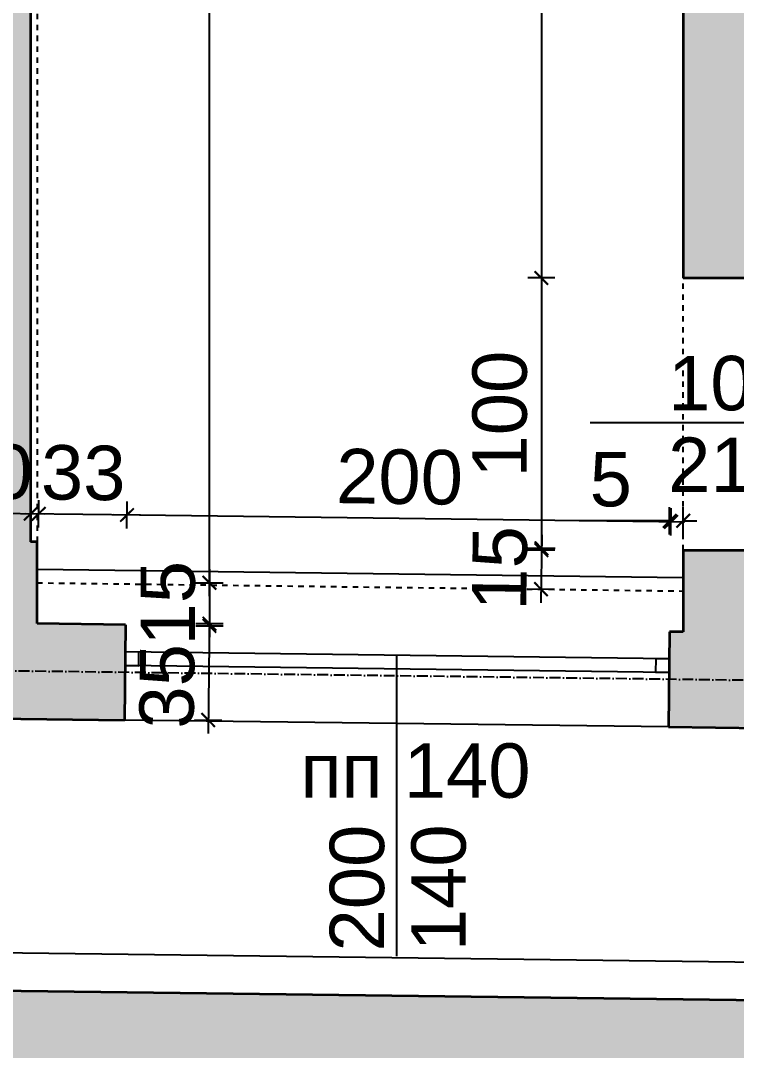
# Model space of a CAD drawing. Header units: inches. Extents: x -72385 to 39588, y -6525 to 66685.
# Drawn here: x -50773.4 to -50510.3, y 29150.8 to 29529.2 of the extents above; entities that cross this region are included whole.
import ezdxf

# ---------------------------------------------------------------- set-up
doc = ezdxf.new("R2010")
doc.units = ezdxf.units.IN
doc.header["$MEASUREMENT"] = 0
doc.linetypes.add('DashDot', pattern=[0.6, 0.4, -0.1, 0, -0.1])
doc.linetypes.add('Hidden', pattern=[0.4, 0.2, -0.2])
for name, color, linetype, lineweight in [('Изгледни линии', 253, 'Continuous', 25), ('Надписи врати', 252, 'Continuous', 25), ('Надписи коти външни', 252, 'Continuous', 25), ('Надписи коти вътрешни', 252, 'Continuous', 25), ('Надписи прозорци', 252, 'Continuous', 25), ('Оси', 252, 'DashDot', 25), ('Прозорци', 251, 'Continuous', 25), ('Пунктир', 253, 'Hidden', 25), ('Разрезни линии', 7, 'Continuous', 35), ('Щрих стени', 254, 'Continuous', 25)]:
    doc.layers.add(name, color=color, linetype=linetype, lineweight=lineweight)
doc.styles.add('Arial Regular', font='arial.ttf')
doc.styles.get("Standard").update_dxf_attribs({"font": 'arial.ttf'})
doc.dimstyles.new('Annotative', dxfattribs={"dimscale": 0, "dimtxt": 20, "dimasz": 5, "dimexe": 5, "dimexo": 5, "dimgap": 5, "dimtad": 1, "dimdec": 0, "dimzin": 0, "dimdsep": 46, "dimtxsty": 'Standard', "dimblk": 'ARCHTICK', "dimcen": 5, "dimdle": 5, "dimadec": 0, "dimazin": 0, "dimtfac": 1, "dimtdec": 0, "dimtofl": 0, "dimtmove": 0, "dimatfit": 3, "dimldrblk": 'ARCHTICK', "dimfxl": 5, "dimfxlon": 1, "dimtolj": 1, "dimtzin": 0, "dimarcsym": 1})

# ---------------------------------------------------------------- blocks, each defined once
blk = doc.blocks.new('_ArchTick')
at = {"color": 0, "linetype": 'ByBlock', "const_width": 0.15}
blk.add_lwpolyline([(-0.5, -0.5), (0.5, 0.5)], dxfattribs=at)
blk = doc.blocks.new('*D8121')
at = {"layer": 'Defpoints', "color": 0, "ltscale": 50, "transparency": 16777216}
for p in [(-50529.84, 29794.24), (-50582.01, 29434.6), (-50529.84, 29434.6)]:
    blk.add_point(p, dxfattribs=at)
at = {"layer": 'Надписи коти вътрешни', "color": 0, "lineweight": -2, "ltscale": 50, "transparency": 16777216}
for p, q in [((-50582.01, 29799.24), (-50582.01, 29429.6)), ((-50577.01, 29794.24), (-50587.01, 29794.24)), ((-50577.01, 29434.6), (-50587.01, 29434.6))]:
    blk.add_line(p, q, dxfattribs=at)
at = {"layer": 'Надписи коти вътрешни', "color": 0, "lineweight": -2, "ltscale": 50, "transparency": 16777216, "xscale": 5, "yscale": 5, "zscale": 5}
for p, rotation in [((-50582.01, 29794.24), 90), ((-50582.01, 29434.6), 270)]:
    blk.add_blockref('_ArchTick', p, dxfattribs=dict(at, rotation=rotation))
at = {"layer": 'Надписи коти вътрешни', "color": 0, "ltscale": 50, "transparency": 16777216, "insert": (-50597.23, 29569.66), "char_height": 20, "attachment_point": 5, "rotation": 90}
blk.add_mtext('\\A1;360', dxfattribs=at)
blk = doc.blocks.new('*D4035')
at = {"layer": 'Defpoints', "color": 0, "ltscale": 50, "transparency": 16777216}
for p in [(-50529.84, 29434.6), (-50582.01, 29334.59), (-50529.84, 29334.59)]:
    blk.add_point(p, dxfattribs=at)
at = {"layer": 'Надписи коти вътрешни', "color": 0, "lineweight": -2, "ltscale": 50, "transparency": 16777216}
for p, q in [((-50582.01, 29439.6), (-50582.01, 29329.59)), ((-50577.01, 29434.6), (-50587.01, 29434.6)), ((-50577.01, 29334.59), (-50587.01, 29334.59))]:
    blk.add_line(p, q, dxfattribs=at)
at = {"layer": 'Надписи коти вътрешни', "color": 0, "lineweight": -2, "ltscale": 50, "transparency": 16777216, "xscale": 5, "yscale": 5, "zscale": 5}
for p, rotation in [((-50582.01, 29434.6), 90), ((-50582.01, 29334.59), 270)]:
    blk.add_blockref('_ArchTick', p, dxfattribs=dict(at, rotation=rotation))
at = {"layer": 'Надписи коти вътрешни', "color": 0, "ltscale": 50, "transparency": 16777216, "insert": (-50597.22, 29384.59), "char_height": 20, "attachment_point": 5, "rotation": 90}
blk.add_mtext('\\A1;100', dxfattribs=at)
blk = doc.blocks.new('*D4036')
at = {"layer": 'Defpoints', "color": 0, "ltscale": 50, "transparency": 16777216}
for p in [(-50529.84, 29334.59), (-50582.13, 29320.25), (-50530.03, 29319.59)]:
    blk.add_point(p, dxfattribs=at)
at = {"layer": 'Надписи коти вътрешни', "color": 0, "lineweight": -2, "ltscale": 50, "transparency": 16777216}
for p, q in [((-50581.87, 29340.25), (-50582.19, 29315.25)), ((-50576.94, 29335.19), (-50586.94, 29335.32)), ((-50577.13, 29320.19), (-50587.13, 29320.32))]:
    blk.add_line(p, q, dxfattribs=at)
at = {"layer": 'Надписи коти вътрешни', "color": 0, "lineweight": -2, "ltscale": 50, "transparency": 16777216, "xscale": 5, "yscale": 5, "zscale": 5}
for p, rotation in [((-50581.94, 29335.25), 89.27062865254571), ((-50582.13, 29320.25), 269.2706286525457)]:
    blk.add_blockref('_ArchTick', p, dxfattribs=dict(at, rotation=rotation))
at = {"layer": 'Надписи коти вътрешни', "color": 0, "ltscale": 50, "transparency": 16777216, "insert": (-50597.24, 29327.95), "char_height": 20, "attachment_point": 5, "rotation": 89.2706}
blk.add_mtext('\\A1;15', dxfattribs=at)
blk = doc.blocks.new('*D8120')
at = {"layer": 'Defpoints', "color": 0, "ltscale": 50, "transparency": 16777216}
for p in [(-50769.84, 29907.69), (-50704.01, 29907.69), (-50769.84, 29322.64)]:
    blk.add_point(p, dxfattribs=at)
at = {"layer": 'Надписи коти вътрешни', "color": 0, "lineweight": -2, "ltscale": 50, "transparency": 16777216}
for p, q in [((-50704.01, 29317.64), (-50704.01, 29912.69)), ((-50709.01, 29907.69), (-50699.01, 29907.69)), ((-50709.01, 29322.64), (-50699.01, 29322.64))]:
    blk.add_line(p, q, dxfattribs=at)
at = {"layer": 'Надписи коти вътрешни', "color": 0, "lineweight": -2, "ltscale": 50, "transparency": 16777216, "xscale": 5, "yscale": 5, "zscale": 5}
for p, rotation in [((-50704.01, 29907.69), 90), ((-50704.01, 29322.64), 270)]:
    blk.add_blockref('_ArchTick', p, dxfattribs=dict(at, rotation=rotation))
at = {"layer": 'Надписи коти вътрешни', "color": 0, "ltscale": 50, "transparency": 16777216, "insert": (-50719.22, 29563.77), "char_height": 20, "attachment_point": 5, "rotation": 90}
blk.add_mtext('\\A1;585', dxfattribs=at)
blk = doc.blocks.new('*D58')
at = {"layer": 'Defpoints', "color": 0, "ltscale": 50, "transparency": 16777216}
for p in [(-50767.34, 29322.61), (-50767.53, 29307.61), (-50704.01, 29307.61)]:
    blk.add_point(p, dxfattribs=at)
at = {"layer": 'Надписи коти вътрешни', "color": 0, "lineweight": -2, "ltscale": 50, "transparency": 16777216}
for p, q in [((-50704.01, 29327.61), (-50704.01, 29302.61)), ((-50709.01, 29322.61), (-50699.01, 29322.61)), ((-50709.01, 29307.61), (-50699.01, 29307.61))]:
    blk.add_line(p, q, dxfattribs=at)
at = {"layer": 'Надписи коти вътрешни', "color": 0, "lineweight": -2, "ltscale": 50, "transparency": 16777216, "xscale": 5, "yscale": 5, "zscale": 5}
for p, rotation in [((-50704.01, 29322.61), 90), ((-50704.01, 29307.61), 270)]:
    blk.add_blockref('_ArchTick', p, dxfattribs=dict(at, rotation=rotation))
at = {"layer": 'Надписи коти вътрешни', "color": 0, "ltscale": 50, "transparency": 16777216, "insert": (-50719.22, 29315.11), "char_height": 20, "attachment_point": 5, "rotation": 90}
blk.add_mtext('\\A1;15', dxfattribs=at)
blk = doc.blocks.new('*D4373')
at = {"layer": 'Defpoints', "color": 0, "ltscale": 50, "transparency": 16777216}
for p in [(-50534.84, 29345.38), (-50534.84, 29304.65), (-50529.84, 29304.59)]:
    blk.add_point(p, dxfattribs=at)
at = {"layer": 'Надписи коти вътрешни', "color": 0, "lineweight": -2, "ltscale": 50, "transparency": 16777216}
for p, q in [((-50534.84, 29340.38), (-50534.84, 29350.38)), ((-50529.84, 29340.38), (-50529.84, 29350.38)), ((-50534.84, 29345.38), (-50568.1, 29345.38)), ((-50529.84, 29345.38), (-50524.84, 29345.38))]:
    blk.add_line(p, q, dxfattribs=at)
at = {"layer": 'Надписи коти вътрешни', "color": 0, "lineweight": -2, "ltscale": 50, "transparency": 16777216, "xscale": 5, "yscale": 5, "zscale": 5}
blk.add_blockref('_ArchTick', (-50534.84, 29345.38), dxfattribs=at)
at = {"layer": 'Надписи коти вътрешни', "color": 0, "lineweight": -2, "ltscale": 50, "transparency": 16777216, "xscale": 5, "yscale": 5, "zscale": 5, "rotation": 180}
blk.add_blockref('_ArchTick', (-50529.84, 29345.38), dxfattribs=at)
at = {"layer": 'Надписи коти вътрешни', "color": 0, "ltscale": 50, "transparency": 16777216, "insert": (-50556.47, 29360.55), "char_height": 20, "attachment_point": 5}
blk.add_mtext('\\A1;5', dxfattribs=at)
blk = doc.blocks.new('*D4374')
at = {"layer": 'Defpoints', "color": 0, "ltscale": 50, "transparency": 16777216}
for p in [(-50734.32, 29347.52), (-50734.84, 29307.2), (-50534.84, 29304.65)]:
    blk.add_point(p, dxfattribs=at)
at = {"layer": 'Надписи коти вътрешни', "color": 0, "lineweight": -2, "ltscale": 50, "transparency": 16777216}
for p, q in [((-50734.39, 29342.52), (-50734.26, 29352.52)), ((-50534.39, 29339.98), (-50534.26, 29349.98)), ((-50529.32, 29344.91), (-50739.32, 29347.59))]:
    blk.add_line(p, q, dxfattribs=at)
at = {"layer": 'Надписи коти вътрешни', "color": 0, "lineweight": -2, "ltscale": 50, "transparency": 16777216, "xscale": 5, "yscale": 5, "zscale": 5}
for p, rotation in [((-50734.32, 29347.52), 179.2706286525473), ((-50534.32, 29344.98), 359.2706286525473)]:
    blk.add_blockref('_ArchTick', p, dxfattribs=dict(at, rotation=rotation))
at = {"layer": 'Надписи коти вътрешни', "color": 0, "ltscale": 50, "transparency": 16777216, "insert": (-50634.13, 29361.46), "char_height": 20, "attachment_point": 5, "rotation": 359.2706}
blk.add_mtext('\\A1;200', dxfattribs=at)
blk = doc.blocks.new('*D377')
at = {"layer": 'Defpoints', "color": 0, "ltscale": 50, "transparency": 16777216}
for p in [(-50766.82, 29347.94), (-50767.34, 29307.61), (-50734.84, 29307.2)]:
    blk.add_point(p, dxfattribs=at)
at = {"layer": 'Надписи коти вътрешни', "color": 0, "lineweight": -2, "ltscale": 50, "transparency": 16777216}
for p, q in [((-50766.89, 29342.94), (-50766.76, 29352.94)), ((-50734.39, 29342.52), (-50734.26, 29352.52)), ((-50729.32, 29347.46), (-50771.82, 29348))]:
    blk.add_line(p, q, dxfattribs=at)
at = {"layer": 'Надписи коти вътрешни', "color": 0, "lineweight": -2, "ltscale": 50, "transparency": 16777216, "xscale": 5, "yscale": 5, "zscale": 5}
for p, rotation in [((-50766.82, 29347.94), 179.270628652537), ((-50734.32, 29347.52), 359.270628652537)]:
    blk.add_blockref('_ArchTick', p, dxfattribs=dict(at, rotation=rotation))
at = {"layer": 'Надписи коти вътрешни', "color": 0, "ltscale": 50, "transparency": 16777216, "insert": (-50750.38, 29362.95), "char_height": 20, "attachment_point": 5, "rotation": 359.2706}
blk.add_mtext('\\A1;33', dxfattribs=at)
blk = doc.blocks.new('*D2815')
at = {"layer": 'Defpoints', "color": 0, "ltscale": 50, "transparency": 16777216}
for p in [(-51367.34, 29180.24), (-46587.16, 29133.38), (-46587.34, 29119.39)]:
    blk.add_point(p, dxfattribs=at)
at = {"layer": 'Надписи коти вътрешни', "color": 0, "lineweight": -2, "ltscale": 50, "transparency": 16777216}
for p, q in [((-51367.22, 29189.23), (-51367.1, 29199.23)), ((-51372.16, 29194.3), (-46582.16, 29133.32)), ((-46587.22, 29128.38), (-46587.1, 29138.38))]:
    blk.add_line(p, q, dxfattribs=at)
at = {"layer": 'Надписи коти вътрешни', "color": 0, "lineweight": -2, "ltscale": 50, "transparency": 16777216, "xscale": 5, "yscale": 5, "zscale": 5}
for p, rotation in [((-51367.16, 29194.23), 179.2706286525462), ((-46587.16, 29133.38), 359.2706286525462)]:
    blk.add_blockref('_ArchTick', p, dxfattribs=dict(at, rotation=rotation))
at = {"layer": 'Надписи коти вътрешни', "color": 0, "ltscale": 50, "transparency": 16777216, "insert": (-48976.97, 29179.02), "char_height": 20, "attachment_point": 5, "rotation": 359.2706}
blk.add_mtext('\\A1;4780', dxfattribs=at)
blk = doc.blocks.new('*D5840')
at = {"layer": 'Defpoints', "color": 0, "ltscale": 50, "transparency": 16777216}
for p in [(-50835.28, 29273.47), (-50735.28, 29272.61), (-50738.16, 28939.92)]:
    blk.add_point(p, dxfattribs=at)
at = {"layer": 'Надписи коти външни', "color": 0, "lineweight": -2, "ltscale": 50, "transparency": 16777216}
for p, q in [((-50838.12, 28945.78), (-50838.2, 28935.78)), ((-50738.12, 28944.92), (-50738.2, 28934.92)), ((-50843.16, 28940.83), (-50733.16, 28939.87))]:
    blk.add_line(p, q, dxfattribs=at)
at = {"layer": 'Надписи коти външни', "color": 0, "lineweight": -2, "ltscale": 50, "transparency": 16777216, "xscale": 5, "yscale": 5, "zscale": 5}
for p, rotation in [((-50838.16, 28940.78), 179.5044103202985), ((-50738.16, 28939.92), 359.5044103202985)]:
    blk.add_blockref('_ArchTick', p, dxfattribs=dict(at, rotation=rotation))
at = {"layer": 'Надписи коти външни', "color": 0, "ltscale": 50, "transparency": 16777216, "insert": (-50788.94, 28955.57), "char_height": 20, "attachment_point": 5, "rotation": 359.5044}
blk.add_mtext('\\A1;100', dxfattribs=at)
blk = doc.blocks.new('*D5841')
at = {"layer": 'Defpoints', "color": 0, "ltscale": 50, "transparency": 16777216}
for p in [(-50735.28, 29272.61), (-50535.28, 29269.65), (-50540.19, 28937.19)]:
    blk.add_point(p, dxfattribs=at)
at = {"layer": 'Надписи коти външни', "color": 0, "lineweight": -2, "ltscale": 50, "transparency": 16777216}
for p, q in [((-50740.12, 28945.14), (-50740.27, 28935.15)), ((-50540.12, 28942.19), (-50540.27, 28932.19)), ((-50745.19, 28940.22), (-50535.19, 28937.12))]:
    blk.add_line(p, q, dxfattribs=at)
at = {"layer": 'Надписи коти външни', "color": 0, "lineweight": -2, "ltscale": 50, "transparency": 16777216, "xscale": 5, "yscale": 5, "zscale": 5}
for p, rotation in [((-50740.19, 28940.15), 179.1537464392161), ((-50540.19, 28937.19), 359.1537464392161)]:
    blk.add_blockref('_ArchTick', p, dxfattribs=dict(at, rotation=rotation))
at = {"layer": 'Надписи коти външни', "color": 0, "ltscale": 50, "transparency": 16777216, "insert": (-50639.97, 28953.88), "char_height": 20, "attachment_point": 5, "rotation": 359.1537}
blk.add_mtext('\\A1;200', dxfattribs=at)
blk = doc.blocks.new('*D5842')
at = {"layer": 'Defpoints', "color": 0, "ltscale": 50, "transparency": 16777216}
for p in [(-50535.28, 29269.65), (-50435.28, 29268.38), (-50439.52, 28935.91)]:
    blk.add_point(p, dxfattribs=at)
at = {"layer": 'Надписи коти външни', "color": 0, "lineweight": -2, "ltscale": 50, "transparency": 16777216}
for p, q in [((-50539.45, 28942.18), (-50539.58, 28932.18)), ((-50544.52, 28937.24), (-50434.52, 28935.84)), ((-50439.45, 28940.91), (-50439.58, 28930.91))]:
    blk.add_line(p, q, dxfattribs=at)
at = {"layer": 'Надписи коти външни', "color": 0, "lineweight": -2, "ltscale": 50, "transparency": 16777216, "xscale": 5, "yscale": 5, "zscale": 5}
for p, rotation in [((-50539.52, 28937.18), 179.2706286525421), ((-50439.52, 28935.91), 359.2706286525421)]:
    blk.add_blockref('_ArchTick', p, dxfattribs=dict(at, rotation=rotation))
at = {"layer": 'Надписи коти външни', "color": 0, "ltscale": 50, "transparency": 16777216, "insert": (-50488.88, 28951.75), "char_height": 20, "attachment_point": 5, "rotation": 359.2706}
blk.add_mtext('\\A1;100', dxfattribs=at)
blk = doc.blocks.new('*D5873')
at = {"layer": 'Defpoints', "color": 0, "ltscale": 50, "transparency": 16777216}
for p in [(-52317.34, 29292.34), (-40222.34, 29138.36), (-40227.84, 28705.9)]:
    blk.add_point(p, dxfattribs=at)
at = {"layer": 'Надписи коти външни', "color": 0, "lineweight": -2, "ltscale": 50, "transparency": 16777216}
for p, q in [((-52322.78, 28864.88), (-52322.91, 28854.88)), ((-52327.84, 28859.94), (-40222.84, 28705.84)), ((-40227.78, 28710.9), (-40227.91, 28700.9))]:
    blk.add_line(p, q, dxfattribs=at)
at = {"layer": 'Надписи коти външни', "color": 0, "lineweight": -2, "ltscale": 50, "transparency": 16777216, "xscale": 5, "yscale": 5, "zscale": 5}
for p, rotation in [((-52322.84, 28859.88), 179.2706286525475), ((-40227.84, 28705.9), 359.2706286525474)]:
    blk.add_blockref('_ArchTick', p, dxfattribs=dict(at, rotation=rotation))
at = {"layer": 'Надписи коти външни', "color": 0, "ltscale": 50, "transparency": 16777216, "insert": (-46275.15, 28798.1), "char_height": 20, "attachment_point": 5, "rotation": 359.2706}
blk.add_mtext('\\A1;12095', dxfattribs=at)
blk = doc.blocks.new('*D7107')
at = {"layer": 'Defpoints', "color": 0, "ltscale": 10, "transparency": 16777216}
for p in [(-50769.71, 29347.97), (-50799.84, 29338.03), (-50769.84, 29337.65)]:
    blk.add_point(p, dxfattribs=at)
at = {"layer": 'Надписи коти вътрешни', "color": 0, "lineweight": -2, "ltscale": 10, "transparency": 16777216}
for p, q in [((-50799.77, 29343.36), (-50799.64, 29353.36)), ((-50769.77, 29342.97), (-50769.64, 29352.97)), ((-50804.71, 29348.42), (-50764.71, 29347.91))]:
    blk.add_line(p, q, dxfattribs=at)
at = {"layer": 'Надписи коти вътрешни', "color": 0, "lineweight": -2, "ltscale": 10, "transparency": 16777216, "xscale": 5, "yscale": 5, "zscale": 5}
for p, rotation in [((-50799.71, 29348.36), 179.2706286525463), ((-50769.71, 29347.97), 359.2706286525462)]:
    blk.add_blockref('_ArchTick', p, dxfattribs=dict(at, rotation=rotation))
at = {"layer": 'Надписи коти вътрешни', "color": 0, "ltscale": 10, "transparency": 16777216, "insert": (-50784.51, 29363.38), "char_height": 20, "attachment_point": 5, "rotation": 359.2706}
blk.add_mtext('\\A1;30', dxfattribs=at)
blk = doc.blocks.new('*D7214')
at = {"layer": 'Defpoints', "color": 0, "ltscale": 10, "transparency": 16777216}
for p in [(-50734.84, 29307.2), (-50735.28, 29272.61), (-50704.47, 29272.21)]:
    blk.add_point(p, dxfattribs=at)
at = {"layer": 'Надписи коти вътрешни', "color": 0, "lineweight": -2, "ltscale": 10, "transparency": 16777216}
for p, q in [((-50703.96, 29311.8), (-50704.53, 29267.21)), ((-50709.02, 29306.86), (-50699.02, 29306.74)), ((-50709.47, 29272.28), (-50699.47, 29272.15))]:
    blk.add_line(p, q, dxfattribs=at)
at = {"layer": 'Надписи коти вътрешни', "color": 0, "lineweight": -2, "ltscale": 10, "transparency": 16777216, "xscale": 5, "yscale": 5, "zscale": 5}
for p, rotation in [((-50704.02, 29306.8), 89.2620246634992), ((-50704.47, 29272.21), 269.2620246634992)]:
    blk.add_blockref('_ArchTick', p, dxfattribs=dict(at, rotation=rotation))
at = {"layer": 'Надписи коти вътрешни', "color": 0, "ltscale": 10, "transparency": 16777216, "insert": (-50719.53, 29284.61), "char_height": 20, "attachment_point": 5, "rotation": 89.262}
blk.add_mtext('\\A1;35', dxfattribs=at)

msp = doc.modelspace()

# ---------------------------------------------------------------- hatches: boundary and pattern name
at = {"layer": 'Щрих стени', "ltscale": 10}
h = msp.add_hatch(color=256, dxfattribs=at)
h.dxf.hatch_style = 1
h.paths.add_polyline_path([(-51034.84, 29311.02), (-51069.84, 29311.46), (-51069.84, 29911.51), (-51020.22, 29910.88), (-51019.84, 29940.88), (-51147.34, 29942.5), (-51147.72, 29912.5), (-51099.84, 29911.89), (-51099.84, 29311.84), (-51134.84, 29312.29), (-51135.28, 29277.29), (-51035.28, 29276.02)])
h.paths.add_polyline_path([(-50734.84, 29307.2), (-50767.34, 29307.61), (-50767.34, 29337.61), (-50769.84, 29337.65), (-50769.84, 29907.69), (-50529.84, 29904.63), (-50529.84, 29894.25), (-50499.84, 29894.25), (-50499.84, 29904.25), (-50425.22, 29903.3), (-50424.84, 29933.3), (-50919.84, 29939.6), (-50920.22, 29909.6), (-50814.84, 29908.26), (-50814.84, 29848.26), (-50799.84, 29848.07), (-50799.84, 29338.03), (-50802.34, 29308.06), (-50834.84, 29308.47), (-50835.28, 29273.47), (-50735.28, 29272.2)])
h.paths.add_polyline_path([(-50434.84, 29303.38), (-50499.84, 29304.21), (-50499.84, 29334.59), (-50529.84, 29334.59), (-50529.84, 29304.59), (-50534.84, 29304.65), (-50535.28, 29269.65), (-50435.28, 29268.38)])
h.paths.add_polyline_path([(-50154.84, 29299.81), (-50167.34, 29299.97), (-50167.34, 29329.98), (-50169.84, 29330.01), (-50169.84, 29522.52), (-50054.84, 29521.06), (-50054.84, 29398.55), (-50042.34, 29398.55), (-50042.34, 29533.4), (-50072.34, 29533.78), (-50072.34, 29676.29), (-50020, 29675.63), (-50019.84, 29688.13), (-50089.84, 29689.02), (-50090, 29676.52), (-50084.84, 29676.45), (-50084.84, 29533.94), (-50169.84, 29535.02), (-50169.84, 29677.53), (-50165, 29677.47), (-50164.84, 29689.97), (-50169.84, 29690.03), (-50169.84, 29900.05), (-50045.22, 29898.47), (-50044.84, 29928.46), (-50324.84, 29932.03), (-50325.22, 29902.03), (-50199.84, 29900.43), (-50199.84, 29690.42), (-50204.84, 29690.48), (-50205, 29677.98), (-50199.84, 29677.92), (-50199.84, 29535.4), (-50279.84, 29536.42), (-50279.84, 29691.44), (-50499.84, 29694.24), (-50499.84, 29794.24), (-50529.84, 29794.24), (-50529.84, 29434.6), (-50499.84, 29434.6), (-50499.84, 29681.23), (-50292.84, 29678.6), (-50292.84, 29524.09), (-50199.84, 29522.9), (-50199.84, 29330.39), (-50202.34, 29300.42), (-50234.84, 29300.83), (-50235.28, 29265.83), (-50155.28, 29264.82)])
h.paths.add_polyline_path([(-50024.85, 29298.16), (-50042.34, 29298.38), (-50042.34, 29323.54), (-50054.84, 29323.54), (-50054.84, 29298.54), (-50064.84, 29298.67), (-50065.29, 29263.67), (-50025.29, 29263.16)])
h.paths.add_polyline_path([(-49834.84, 29295.74), (-49839.84, 29295.8), (-49839.84, 29895.85), (-49815.22, 29895.54), (-49814.84, 29925.53), (-49944.84, 29927.19), (-49945.22, 29897.19), (-49869.84, 29896.23), (-49869.84, 29686.22), (-49919.84, 29686.85), (-49920, 29674.35), (-49869.84, 29673.71), (-49869.84, 29296.19), (-49934.84, 29297.01), (-49935.28, 29262.02), (-49835.28, 29260.74)])
h.paths.add_polyline_path([(-49534.84, 29291.92), (-49567.34, 29292.33), (-49567.34, 29322.34), (-49569.84, 29322.37), (-49569.84, 29827.41), (-49552.34, 29827.19), (-49552.34, 29892.19), (-49450.22, 29890.89), (-49449.84, 29920.89), (-49714.84, 29924.26), (-49715.22, 29894.26), (-49634.84, 29893.24), (-49634.84, 29873.24), (-49617.34, 29873.02), (-49617.34, 29828.01), (-49599.84, 29827.79), (-49599.84, 29322.75), (-49602.34, 29292.78), (-49634.84, 29293.19), (-49635.28, 29258.2), (-49535.28, 29256.92)])
h.paths.add_polyline_path([(-49234.84, 29288.1), (-49269.84, 29288.55), (-49269.84, 29888.59), (-49215.22, 29887.9), (-49214.84, 29917.9), (-49349.84, 29919.62), (-49350.22, 29889.62), (-49299.84, 29888.98), (-49299.84, 29288.93), (-49334.84, 29289.37), (-49335.28, 29254.38), (-49235.28, 29253.1)])
h.paths.add_polyline_path([(-48934.84, 29284.28), (-48967.34, 29284.7), (-48967.34, 29314.7), (-48969.84, 29314.73), (-48969.84, 29819.77), (-48952.34, 29819.55), (-48952.34, 29884.55), (-48951.96, 29914.55), (-49114.84, 29916.62), (-49115.22, 29886.63), (-49017.34, 29885.38), (-49017.34, 29820.37), (-48999.84, 29820.15), (-48999.84, 29315.11), (-49002.34, 29285.14), (-49034.84, 29285.56), (-49035.28, 29250.56), (-48935.28, 29249.29)])
h = msp.add_hatch(color=256, dxfattribs=at)
h.dxf.hatch_style = 1
h.paths.add_polyline_path([(-46557.34, 29219.01), (-46587.34, 29219.39), (-46587.34, 29119.39), (-51367.34, 29180.24), (-51367.34, 29280.25), (-51397.34, 29280.63), (-51397.34, 29150.62), (-46557.34, 29089)])

# ---------------------------------------------------------------- linework, layer by layer
at = {"layer": 'Изгледни линии', "ltscale": 50}
for p, q in [((-50767.34, 29327.61), (-50529.84, 29324.59)), ((-50535.3, 29269.65), (-50735.28, 29272.2))]:
    msp.add_line(p, q, dxfattribs=at)
at = {"layer": 'Надписи врати', "ltscale": 50}
msp.add_line((-50564.07, 29381.47), (-50464.07, 29381.47), dxfattribs=at)
at = {"layer": 'Надписи прозорци', "ltscale": 50}
msp.add_line((-50635.29, 29295.93), (-50635.29, 29185.47), dxfattribs=at)
at = {"layer": 'Оси', "ltscale": 10}
msp.add_line((-39839.84, 29151), (-52799.84, 29315.98), dxfattribs=at)
at = {"layer": 'Прозорци', "ltscale": 50}
for p, q in [((-50534.98, 29294.65), (-50734.96, 29297.2)), ((-50535.04, 29289.65), (-50735.03, 29292.2))]:
    msp.add_line(p, q, dxfattribs=at)
for points in [[(-50729.97, 29297.13), (-50734.96, 29297.2), (-50735.03, 29292.2), (-50730.03, 29292.13), (-50729.97, 29297.13)], [(-50534.98, 29294.65), (-50539.98, 29294.72), (-50540.04, 29289.72), (-50535.04, 29289.65), (-50534.98, 29294.65)]]:
    msp.add_lwpolyline(points, dxfattribs=at)
at = {"layer": 'Пунктир', "ltscale": 10}
for p, q in [((-50767.34, 29907.66), (-50767.34, 29337.61)), ((-50529.84, 29334.59), (-50529.84, 29434.6)), ((-50767.34, 29322.61), (-50529.84, 29319.59))]:
    msp.add_line(p, q, dxfattribs=at)
at = {"layer": 'Разрезни линии', "ltscale": 50}
for p, q in [((-50769.84, 29907.69), (-50769.84, 29337.65)), ((-50529.84, 29794.24), (-50529.84, 29434.6)), ((-50529.84, 29434.6), (-50499.84, 29434.6)), ((-50767.34, 29337.61), (-50769.84, 29337.65)), ((-50767.34, 29307.61), (-50767.34, 29337.61)), ((-50529.84, 29334.59), (-50529.84, 29304.59)), ((-50529.84, 29334.59), (-50499.84, 29334.59)), ((-50734.84, 29307.2), (-50767.34, 29307.61)), ((-50734.84, 29307.2), (-50735.28, 29272.2)), ((-50534.84, 29304.65), (-50535.28, 29269.65)), ((-50529.84, 29304.59), (-50534.84, 29304.65)), ((-50835.28, 29273.47), (-50735.28, 29272.2)), ((-50535.28, 29269.65), (-50435.28, 29268.38)), ((-51367.34, 29180.24), (-46587.34, 29119.39))]:
    msp.add_line(p, q, dxfattribs=at)

# ---------------------------------------------------------------- texts
at = {"layer": 'Надписи врати', "ltscale": 100, "char_height": 20, "width": 180.4891, "attachment_point": 1, "style": 'Arial Regular'}
for s, insert in [('100', (-50535.41, 29405.98)), ('210', (-50535.41, 29375.98))]:
    msp.add_mtext(s, dxfattribs=dict(at, insert=insert))
at = {"layer": 'Надписи прозорци', "ltscale": 100, "insert": (-50670.61, 29263.63), "char_height": 20, "width": 180.4891, "attachment_point": 1, "style": 'Arial Regular'}
msp.add_mtext('пп 140', dxfattribs=at)
at = {"layer": 'Надписи прозорци', "ltscale": 100, "char_height": 20, "width": 180.4891, "attachment_point": 3, "rotation": 90, "style": 'Arial Regular'}
for s, insert in [('200', (-50659.81, 29233.76)), ('140', (-50629.81, 29233.84))]:
    msp.add_mtext(s, dxfattribs=dict(at, insert=insert))

# ---------------------------------------------------------------- dimensions: what is measured, and where the dimension line sits
at = {"layer": 'Надписи коти външни', "ltscale": 50}
dim = msp.add_aligned_dim(p1=(-52317.34, 29292.34), p2=(-40222.34, 29138.36), distance=-432.5, text='12095', dimstyle='Annotative', override={"dimscale": 0, "dimtix": 0, "dimtofl": 0, "dimtmove": 0, "dimatfit": 3}, dxfattribs=at)
dim.commit()
dim.dimension.update_dxf_attribs({"geometry": '*D5873', "text_midpoint": (-46275.15, 28798.1)})
for base, p1, p2, angle, picture, middle in [((-50738.16, 28939.92), (-50835.28, 29273.47), (-50735.28, 29272.61), 359.5044, '*D5840', (-50789.07, 28940.36)), ((-50439.52, 28935.91), (-50535.28, 29269.65), (-50435.28, 29268.38), 359.2706, '*D5842', (-50489.07, 28936.54))]:
    dim = msp.add_linear_dim(base=base, p1=p1, p2=p2, angle=angle, dimstyle='Annotative', override={"dimscale": 0, "dimtix": 0, "dimtofl": 0, "dimtmove": 0, "dimatfit": 3}, dxfattribs=at)
    dim.commit()
    dim.dimension.update_dxf_attribs({"geometry": picture, "text_midpoint": middle, "dimtype": 129})
dim = msp.add_aligned_dim(p1=(-50735.28, 29272.61), p2=(-50535.28, 29269.65), distance=-332.5, dimstyle='Annotative', override={"dimscale": 0, "dimtix": 0, "dimtofl": 0, "dimtmove": 0, "dimatfit": 3}, dxfattribs=at)
dim.commit()
dim.dimension.update_dxf_attribs({"geometry": '*D5841', "text_midpoint": (-50639.97, 28953.88)})
at = {"layer": 'Надписи коти вътрешни', "ltscale": 50}
for base, p1, p2, angle, picture, middle, dimtype in [((-50704.01, 29907.69), (-50769.84, 29322.64), (-50769.84, 29907.69), 90, '*D8120', (-50704.01, 29563.77), 128), ((-50582.01, 29434.6), (-50529.84, 29794.24), (-50529.84, 29434.6), 90, '*D8121', (-50582.01, 29569.66), 128), ((-50766.82, 29347.94), (-50734.84, 29307.2), (-50767.34, 29307.61), 179.2706, '*D377', (-50750.57, 29347.73), 129), ((-50582.13, 29320.25), (-50529.84, 29334.59), (-50530.03, 29319.59), 269.2706, '*D4036', (-50582.03, 29327.75), 129), ((-50704.01, 29307.61), (-50767.34, 29322.61), (-50767.53, 29307.61), 90, '*D58', (-50704.01, 29315.11), 128)]:
    dim = msp.add_linear_dim(base=base, p1=p1, p2=p2, angle=angle, dimstyle='Annotative', override={"dimscale": 0, "dimtix": 0, "dimtofl": 0, "dimtmove": 0, "dimatfit": 3}, dxfattribs=at)
    dim.commit()
    dim.dimension.update_dxf_attribs({"geometry": picture, "text_midpoint": middle, "dimtype": dimtype})
dim = msp.add_linear_dim(base=(-50582.01, 29334.59), p1=(-50529.84, 29434.6), p2=(-50529.84, 29334.59), angle=90, dimstyle='Annotative', override={"dimscale": 0, "dimtix": 0, "dimtofl": 0, "dimtmove": 0, "dimatfit": 3}, dxfattribs=at)
dim.commit()
dim.dimension.update_dxf_attribs({"geometry": '*D4035', "text_midpoint": (-50597.22, 29384.59)})
at = {"layer": 'Надписи коти вътрешни', "ltscale": 10}
for base, p1, p2, angle, picture, middle in [((-50769.71, 29347.97), (-50799.84, 29338.03), (-50769.84, 29337.65), 359.2706, '*D7107', (-50784.71, 29348.16)), ((-50704.47, 29272.21), (-50734.84, 29307.2), (-50735.28, 29272.61), 269.262, '*D7214', (-50704.31, 29284.42))]:
    dim = msp.add_linear_dim(base=base, p1=p1, p2=p2, angle=angle, dimstyle='Annotative', override={"dimscale": 0, "dimtix": 0, "dimtofl": 0, "dimtmove": 0, "dimatfit": 3}, dxfattribs=at)
    dim.commit()
    dim.dimension.update_dxf_attribs({"geometry": picture, "text_midpoint": middle, "dimtype": 129})
at = {"layer": 'Надписи коти вътрешни', "ltscale": 50}
for p1, p2, distance, picture, middle in [((-50534.84, 29304.65), (-50734.84, 29307.2), -40.33, '*D4374', (-50634.13, 29361.46)), ((-51367.34, 29180.24), (-46587.34, 29119.39), 14, '*D2815', (-48976.97, 29179.02))]:
    dim = msp.add_aligned_dim(p1=p1, p2=p2, distance=distance, dimstyle='Annotative', override={"dimscale": 0, "dimtix": 0, "dimtofl": 0, "dimtmove": 0, "dimatfit": 3}, dxfattribs=at)
    dim.commit()
    dim.dimension.update_dxf_attribs({"geometry": picture, "text_midpoint": middle})
dim = msp.add_linear_dim(base=(-50534.84, 29345.38), p1=(-50529.84, 29304.59), p2=(-50534.84, 29304.65), dimstyle='Annotative', override={"dimscale": 0, "dimtix": 0, "dimtofl": 0, "dimtmove": 0, "dimatfit": 3}, dxfattribs=at)
dim.commit()
dim.dimension.update_dxf_attribs({"geometry": '*D4373', "text_midpoint": (-50556.47, 29360.55)})

doc.saveas('drawing.dxf')
